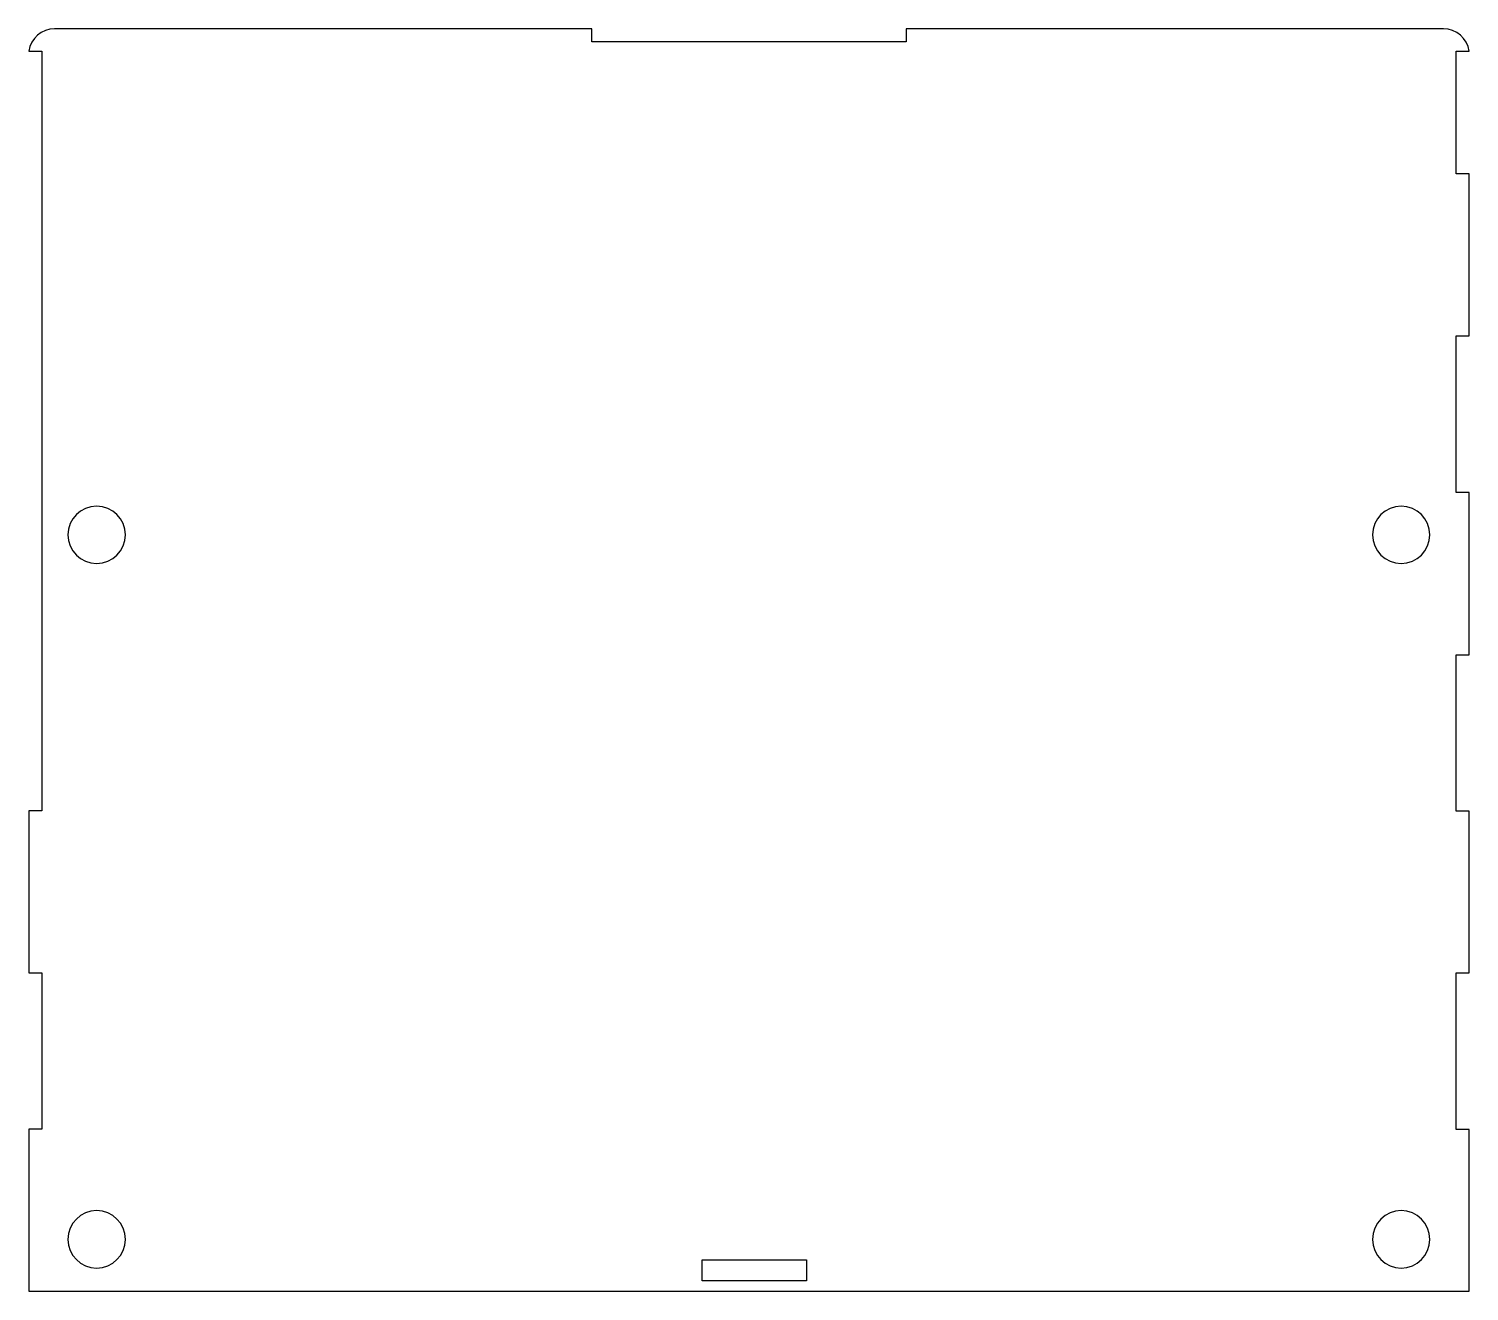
# Model space of a CAD drawing. Header units: millimetres. Extents: x 0 to 276, y 0 to 242.
import ezdxf

# ---------------------------------------------------------------- set-up
doc = ezdxf.new("R2010")
doc.units = ezdxf.units.MM

msp = doc.modelspace()

# ---------------------------------------------------------------- linework, layer by layer
at = {"layer": 'INTERIOR_PROFILES'}
msp.add_lwpolyline([(129, 6), (149, 6), (149, 2), (129, 2)], close=True, dxfattribs=at)
at = {"layer": 'INTERIOR_PROFILES', "extrusion": (0, 0, -1)}
for centre in [(-13, 145), (-262.97, 145), (-13, 9.94), (-262.97, 9.94)]:
    msp.add_circle(centre, 5.5, dxfattribs=at)
at = {"layer": 'OUTER_PROFILES'}
msp.add_lwpolyline([(273.5, 237.73), (276, 237.73, 0.371792), (271.05, 242), (168.1, 242), (168.1, 239.5), (107.9, 239.5), (107.9, 242), (4.95, 242, 0.371792), (0, 237.73), (2.5, 237.73), (2.5, 92.1), (0, 92.1), (0, 61.05), (2.5, 61.05), (2.5, 31.05), (0, 31.05), (0, 0), (276, 0), (276, 31.01), (273.5, 31.01), (273.5, 61.01), (276, 61.01), (276, 92.02), (273.5, 92.02), (273.5, 122.02), (276, 122.02), (276, 153.12), (273.5, 153.12), (273.5, 183.12), (276, 183.12), (276, 214.22), (273.5, 214.22)], format="xyb", close=True, dxfattribs=at)

doc.saveas('drawing.dxf')
